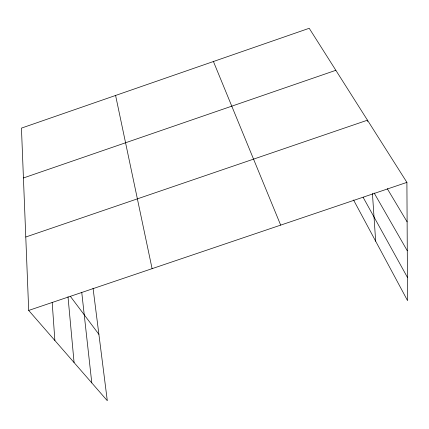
<?xml version="1.0" encoding="UTF-8"?>
<svg xmlns="http://www.w3.org/2000/svg" width="429" height="429" viewBox="0 0 429 429"><rect width="100%" height="100%" fill="white"/><g stroke="black" fill="none" stroke-linecap="round" stroke-linejoin="round"><path stroke-width="0.64" d="M23.429 177.971L335.848 70.302M25.778 237.017L367.465 120.184L367.556 121.514M28.695 310.435L406.901 182.379L309.212 28.287L21.45 128.115L28.695 310.435L107.298 400.713L93.05 288.197M70.404 296.412L98.89 334.32M387.274 188.669L407.116 221.863M374.152 193.018L407.277 250.751M363.122 197.302L407.421 277.37M353.555 199.994L407.55 300.622L406.901 182.379M213.428 61.519L280.673 225.118M115.594 95.458L152.091 268.656M81.741 292.288L91.795 382.909M68.002 296.718L74.078 362.559M52.182 302.418L54.88 340.508M372.431 193.479L375.665 241.2"/></g></svg>
